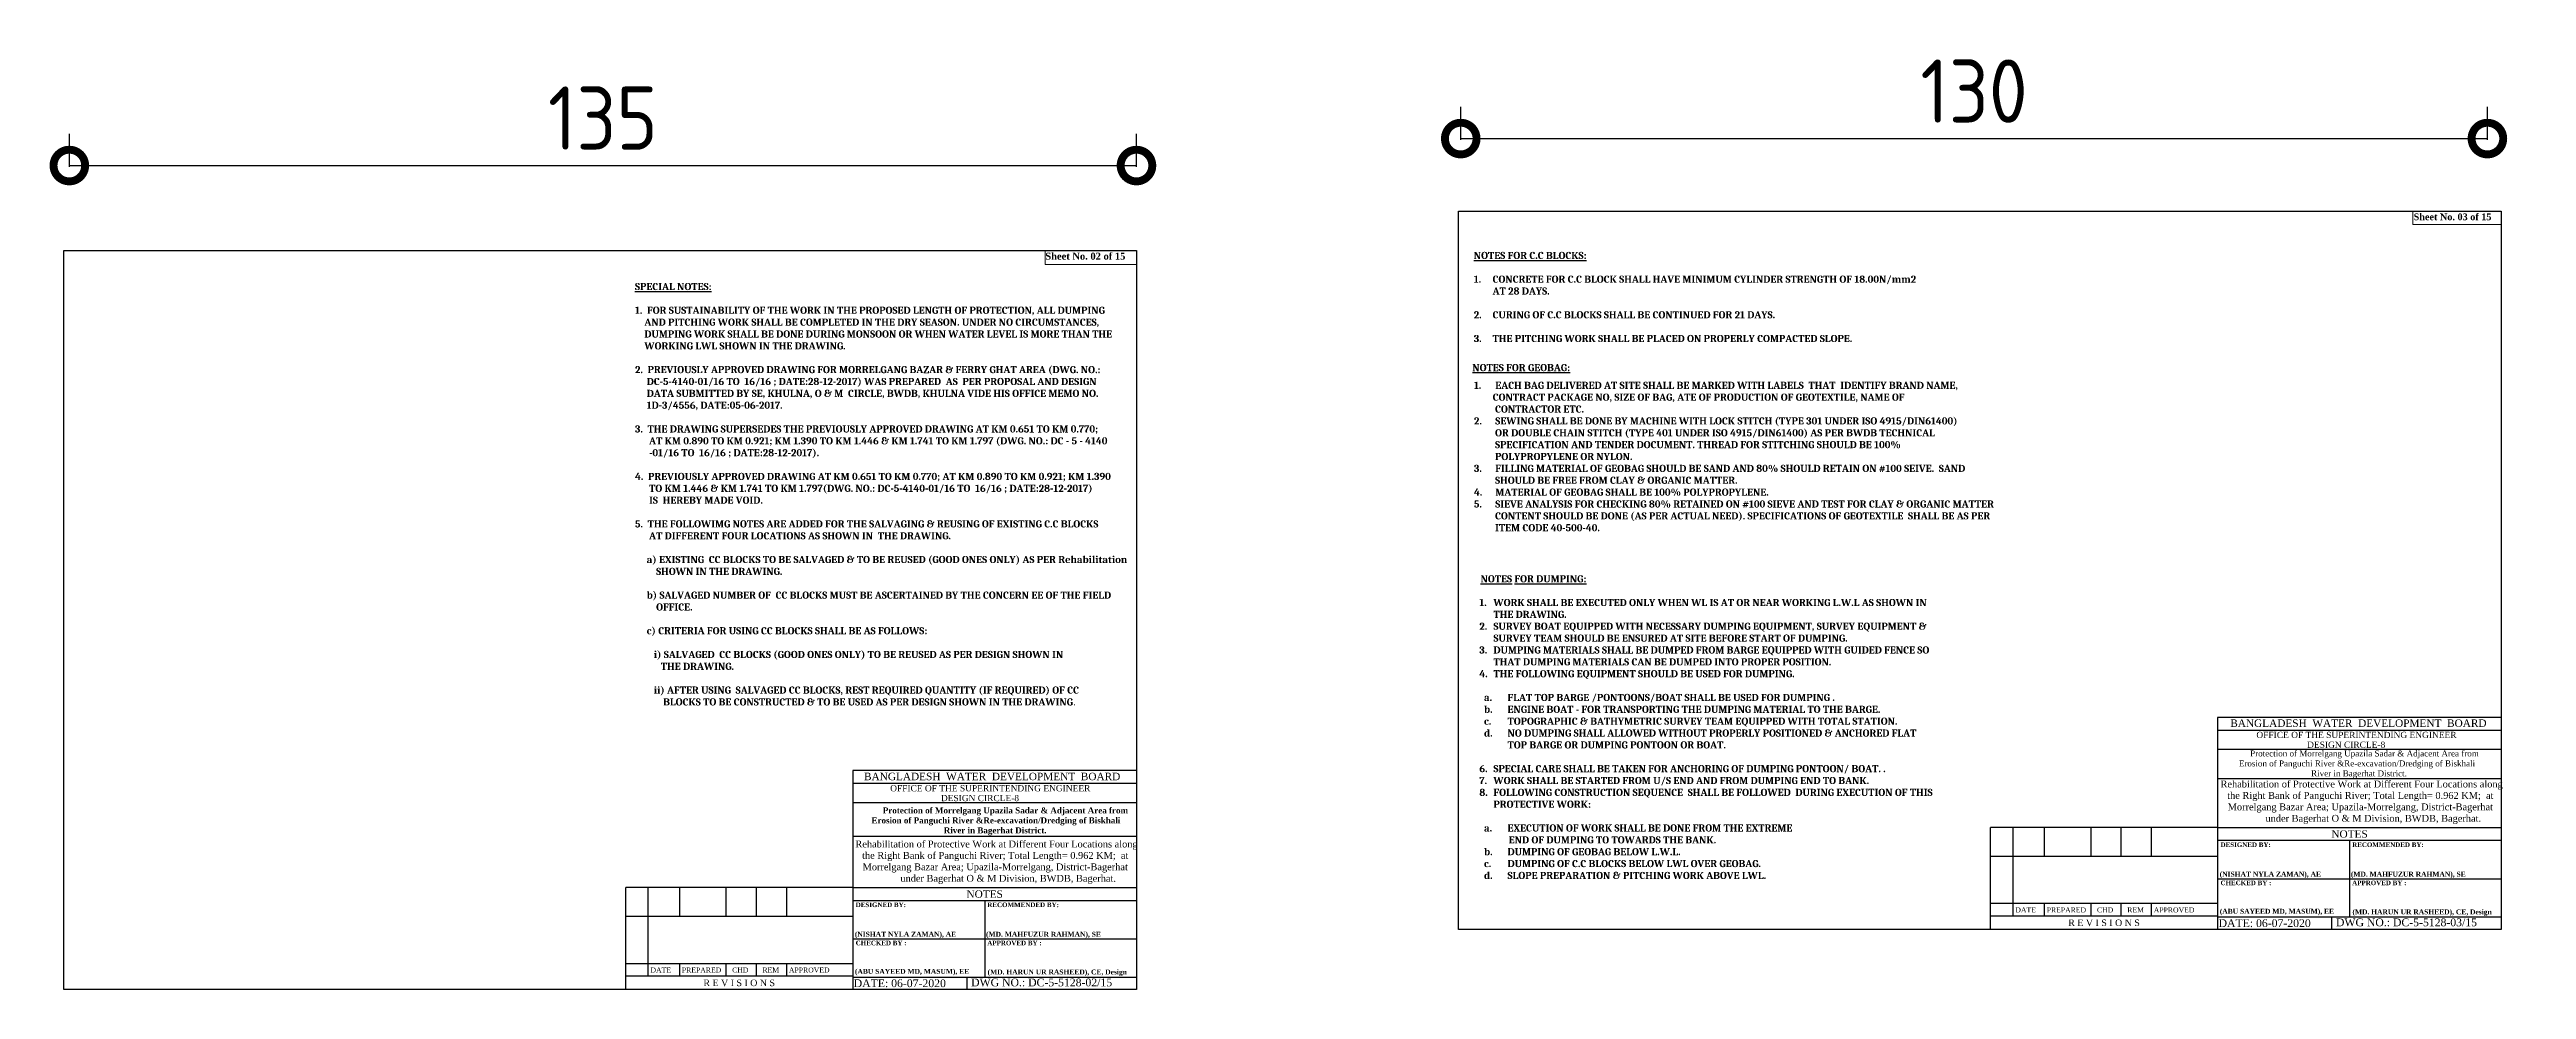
# Model space of a CAD drawing. Header units: metres. Extents: x -1354 to 3686, y -9962 to -7697.
# Drawn here: x 1301.8 to 1615, y -7815.4 to -7696.6 of the extents above; entities that cross this region are included whole.
import ezdxf
from ezdxf.enums import TextEntityAlignment as Align

# ---------------------------------------------------------------- set-up
doc = ezdxf.new("R2010")
doc.units = ezdxf.units.M
doc.linetypes.add('ACAD_ISO02W100', pattern=[15, 12, -3])
doc.layers.add('COLM', color=1, linetype='Continuous', lineweight=60)
doc.layers.add('LINE', color=7, linetype='Continuous')
doc.styles.add('Arial-20', font='arial.ttf', dxfattribs={"height": 0.032})
doc.styles.add('BIG', font='ROMANT.SHX')
doc.styles.add('dim', font='isocp.shx')
doc.styles.add('Kazi_T_H', font='timesbd.ttf')
doc.styles.add('liza', font='times.ttf', dxfattribs={"height": 2})
doc.styles.get("Standard").update_dxf_attribs({"font": 'times.ttf'})
doc.dimstyles.new('STANDARD$0', dxfattribs={"dimscale": 0, "dimtxt": 8, "dimasz": 8, "dimexe": 4, "dimexo": 0, "dimgap": 2, "dimtad": 1, "dimdec": 0, "dimzin": 0, "dimdsep": 46, "dimtxsty": 'dim', "dimblk": 'DOTSMALL', "dimcen": 1, "dimclrd": 6, "dimclre": 6, "dimclrt": 256, "dimadec": 0, "dimazin": 0, "dimtfac": 1, "dimtdec": 0, "dimtix": 1, "dimtofl": 0, "dimtmove": 1, "dimatfit": 3, "dimldrblk": 'DOTSMALL', "dimfxl": 6, "dimtolj": 1, "dimtzin": 0, "dimarcsym": 0})

# ---------------------------------------------------------------- blocks, each defined once
blk = doc.blocks.new('_DOTSMALL')
at = {"color": 0, "linetype": 'ByBlock'}
blk.add_lwpolyline([(-0.0625, 0, 0.5, 0.5, 1), (0.0625, 0, 0.5, 0.5, 1)], format="xyseb", close=True, dxfattribs=at)
blk = doc.blocks.new('*D1136')
at = {"color": 6, "lineweight": -2, "ltscale": 0.5}
for p, q in [((1304.3, -7711.44), (1304.3, -7707.29)), ((1439.26, -7711.44), (1439.26, -7707.29)), ((1304.3, -7711.29), (1439.26, -7711.29))]:
    blk.add_line(p, q, dxfattribs=at)
at = {"layer": 'Defpoints', "color": 0, "linetype": 'Continuous', "lineweight": -3, "ltscale": 0.5}
for p in [(1439.26, -7711.29), (1304.3, -7720.95), (1439.26, -7721.52)]:
    blk.add_point(p, dxfattribs=at)
at = {"color": 6, "linetype": 'Continuous', "lineweight": -2, "ltscale": 0.5, "xscale": 8, "yscale": 8, "zscale": 8, "rotation": 180}
blk.add_blockref('_DOTSMALL', (1304.3, -7711.29), dxfattribs=at)
at = {"color": 6, "linetype": 'Continuous', "lineweight": -2, "ltscale": 0.5, "xscale": 8, "yscale": 8, "zscale": 8}
blk.add_blockref('_DOTSMALL', (1439.26, -7711.29), dxfattribs=at)
at = {"linetype": 'Continuous', "lineweight": -3, "ltscale": 0.5, "insert": (1371.78, -7705.29), "char_height": 8, "attachment_point": 5, "style": 'dim'}
blk.add_mtext('\\A1;135', dxfattribs=at)
blk = doc.blocks.new('*D1137')
at = {"color": 6, "lineweight": -2, "ltscale": 0.5}
for p, q in [((1480.27, -7708.03), (1480.27, -7703.88)), ((1610.11, -7708.03), (1610.11, -7703.88)), ((1480.27, -7707.88), (1610.11, -7707.88))]:
    blk.add_line(p, q, dxfattribs=at)
at = {"layer": 'Defpoints', "color": 0, "linetype": 'Continuous', "lineweight": -3, "ltscale": 0.5}
for p in [(1610.11, -7707.88), (1480.27, -7716.4), (1610.11, -7716.97)]:
    blk.add_point(p, dxfattribs=at)
at = {"color": 6, "linetype": 'Continuous', "lineweight": -2, "ltscale": 0.5, "xscale": 8, "yscale": 8, "zscale": 8, "rotation": 180}
blk.add_blockref('_DOTSMALL', (1480.27, -7707.88), dxfattribs=at)
at = {"color": 6, "linetype": 'Continuous', "lineweight": -2, "ltscale": 0.5, "xscale": 8, "yscale": 8, "zscale": 8}
blk.add_blockref('_DOTSMALL', (1610.11, -7707.88), dxfattribs=at)
at = {"linetype": 'Continuous', "lineweight": -3, "ltscale": 0.5, "insert": (1545.19, -7701.88), "char_height": 8, "attachment_point": 5, "style": 'dim'}
blk.add_mtext('\\A1;130', dxfattribs=at)

msp = doc.modelspace()

# ---------------------------------------------------------------- linework, layer by layer
at = {"layer": 'LINE', "color": 0, "linetype": 'ByBlock', "lineweight": -3, "ltscale": 0.5}
for p, q in [((1611.871636, -7781.04044), (1575.985626, -7781.04044)), ((1575.985626, -7781.04044), (1575.985626, -7807.840028)), ((1611.871636, -7782.683061), (1575.985626, -7782.683061)), ((1611.871636, -7785.089434), (1575.985626, -7785.089434)), ((1439.210172, -7787.779349), (1403.374819, -7787.779349)), ((1403.374819, -7787.779349), (1403.374819, -7815.436479)), ((1439.210172, -7789.42197), (1403.374819, -7789.42197)), ((1611.871636, -7788.798013), (1575.985626, -7788.798013)), ((1439.210172, -7791.828343), (1403.374819, -7791.828343)), ((1439.260829, -7796.121907), (1403.374819, -7796.121907)), ((1575.985626, -7794.974509), (1547.274119, -7794.974509)), ((1547.274119, -7807.840028), (1547.274119, -7794.974509)), ((1550.093017, -7794.974509), (1550.093017, -7806.181347)), ((1554.0601, -7794.974509), (1554.0601, -7798.639076)), ((1559.938534, -7794.974509), (1559.938534, -7798.639076)), ((1563.76811, -7794.974509), (1563.76811, -7798.639076)), ((1567.597686, -7794.974509), (1567.597686, -7798.639076)), ((1611.871636, -7794.997125), (1575.985626, -7794.997125)), ((1611.871636, -7796.623792), (1575.985626, -7796.623792)), ((1592.71466, -7806.268621), (1592.71466, -7796.623792)), ((1575.985626, -7798.639076), (1547.274119, -7798.639076)), ((1403.374819, -7802.570959), (1374.663311, -7802.570959)), ((1374.663311, -7815.436479), (1374.663311, -7802.570959)), ((1377.482209, -7802.570959), (1377.482209, -7813.777798)), ((1381.449293, -7802.570959), (1381.449293, -7806.235527)), ((1387.327726, -7802.570959), (1387.327726, -7806.235527)), ((1391.157302, -7802.570959), (1391.157302, -7806.235527)), ((1394.986878, -7802.570959), (1394.986878, -7806.235527)), ((1439.311486, -7802.593575), (1403.374819, -7802.593575)), ((1575.985626, -7801.446206), (1611.871636, -7801.446206)), ((1403.374819, -7806.235527), (1374.663311, -7806.235527)), ((1439.311486, -7804.220242), (1403.374819, -7804.220242)), ((1420.103853, -7813.865072), (1420.103853, -7804.220242)), ((1575.985626, -7804.587982), (1547.274119, -7804.587982)), ((1575.985626, -7806.181347), (1547.274119, -7806.181347)), ((1554.0601, -7804.587982), (1554.0601, -7806.181347)), ((1559.938534, -7804.587982), (1559.938534, -7806.181347)), ((1563.76811, -7804.587982), (1563.76811, -7806.181347)), ((1567.597686, -7804.587982), (1567.597686, -7806.181347)), ((1403.374819, -7809.042657), (1439.311486, -7809.042657)), ((1575.985626, -7806.268621), (1611.871636, -7806.268621)), ((1590.448921, -7807.840028), (1590.448921, -7806.268621)), ((1403.374819, -7812.184433), (1374.663311, -7812.184433)), ((1381.449293, -7812.184433), (1381.449293, -7813.777798)), ((1387.327726, -7812.184433), (1387.327726, -7813.777798)), ((1391.157302, -7812.184433), (1391.157302, -7813.777798)), ((1394.986878, -7812.184433), (1394.986878, -7813.777798)), ((1403.374819, -7813.777798), (1374.663311, -7813.777798)), ((1403.374819, -7813.865072), (1439.311486, -7813.865072)), ((1417.838114, -7815.436479), (1417.838114, -7813.865072))]:
    msp.add_line(p, q, dxfattribs=at)
for points in [[(1480.002927, -7717.034233), (1611.871636, -7717.034233), (1611.871636, -7807.840028), (1480.002927, -7807.840028)], [(1303.593433, -7722.014879), (1439.260829, -7722.014879), (1439.260829, -7815.436479), (1303.593433, -7815.436479)]]:
    msp.add_lwpolyline(points, close=True, dxfattribs=at)
at = {"layer": 'LINE', "color": 7, "lineweight": 13, "ltscale": 0.5}
for points in [[(1611.871636, -7717.034233), (1600.662258, -7717.034233), (1600.662258, -7718.759174), (1611.871636, -7718.759174)], [(1439.260829, -7722.014879), (1427.728546, -7722.014879), (1427.728546, -7723.789509), (1439.260829, -7723.789509)]]:
    msp.add_lwpolyline(points, close=True, dxfattribs=at)

# ---------------------------------------------------------------- texts
at = {"color": 0, "linetype": 'Continuous', "lineweight": -3, "insert": (1481.919724, -7722.200387), "char_height": 0.594, "width": 306.46268268, "attachment_point": 1, "style": 'liza'}
msp.add_mtext('{\\fCambria|b1|i0|c0|p18;\\H1.515x;\\LNOTES FOR C.C BLOCKS:\\P\\l\\P1.^ICONCRETE FOR C.C BLOCK SHALL HAVE MINIMUM CYLINDER STRENGTH OF 18.00N/mm2 \\P        AT 28 DAYS. \\P\\P2.^ICURING OF C.C BLOCKS SHALL BE CONTINUED FOR 21 DAYS.\\P\\P3.^ITHE PITCHING WORK SHALL BE PLACED ON PROPERLY COMPACTED SLOPE.\\P           }', dxfattribs=at)
at = {"color": 1, "insert": (1375.837922, -7726.131111), "char_height": 0.9, "width": 63.83569, "attachment_point": 1, "style": 'Arial-20'}
msp.add_mtext('{\\fCambria|b1|i0|c0|p18;\\L\\C256;SPECIAL NOTES:\\P\\l\\P1.  FOR SUSTAINABILITY OF THE WORK IN THE PROPOSED LENGTH OF PROTECTION, ALL DUMPING \\P    AND PITCHING WORK SHALL BE COMPLETED IN THE DRY SEASON. UNDER NO CIRCUMSTANCES, \\P    DUMPING WORK SHALL BE DONE DURING MONSOON OR WHEN WATER LEVEL IS MORE THAN THE \\P    WORKING LWL SHOWN IN THE DRAWING.\\P\\P2.  PREVIOUSLY APPROVED DRAWING FOR MORRELGANG BAZAR & FERRY GHAT AREA (DWG. NO.:  \\P     DC-5-4140-01/16 TO  16/16 ; DATE:28-12-2017) WAS PREPARED  AS  PER PROPOSAL AND DESIGN  \\P     DATA SUBMITTED BY SE, KHULNA, O & M  CIRCLE, BWDB, KHULNA VIDE HIS OFFICE MEMO NO. \\P     1D-3/4556, DATE:05-06-2017.\\P\\P3.  THE DRAWING SUPERSEDES THE PREVIOUSLY APPROVED DRAWING AT KM 0.651 TO KM 0.770;\\P      AT KM 0.890 TO KM 0.921; KM 1.390 TO KM 1.446 & KM 1.741 TO KM 1.797 (DWG. NO.: DC - 5 - 4140  \\P      -01/16 TO  16/16 ; DATE:28-12-2017).\\P\\P4.  PREVIOUSLY APPROVED DRAWING AT KM 0.651 TO KM 0.770; AT KM 0.890 TO KM 0.921; KM 1.390    \\P      TO KM 1.446 & KM 1.741 TO KM 1.797(DWG. NO.: DC-5-4140-01/16 TO  16/16 ; DATE:28-12-2017)   \\P      IS  HEREBY MADE VOID.\\P\\P\\C1;5.  THE FOLLOWIMG NOTES ARE ADDED FOR THE SALVAGING & REUSING OF EXISTING C.C BLOCKS  \\P      AT DIFFERENT FOUR LOCATIONS AS SHOWN IN  THE DRAWING.\\P\\P     a) EXISTING  CC BLOCKS TO BE SALVAGED & TO BE REUSED (GOOD ONES ONLY) AS PER Rehabilitation\\P         SHOWN IN THE DRAWING.\\P\\P     b) SALVAGED NUMBER OF  CC BLOCKS MUST BE ASCERTAINED BY THE CONCERN EE OF THE FIELD \\P         OFFICE.\\P\\P     c) CRITERIA FOR USING CC BLOCKS SHALL BE AS FOLLOWS:\\P         \\P        i) SALVAGED  CC BLOCKS (GOOD ONES ONLY) TO BE REUSED AS PER DESIGN SHOWN IN \\P           THE DRAWING.\\P\\P        ii) AFTER USING  SALVAGED CC BLOCKS, REST REQUIRED QUANTITY (IF REQUIRED) OF CC\\P            BLOCKS TO BE CONSTRUCTED & TO BE USED AS PER DESIGN SHOWN IN THE DRAWING}.', dxfattribs=at)
at = {"color": 1, "linetype": 'ACAD_ISO02W100', "insert": (1481.737434, -7736.380757), "char_height": 0.9, "width": 14.16491855, "attachment_point": 1}
msp.add_mtext('{\\fCambria|b1|i0|c0|p18;\\L\\C256;NOTES FOR GEOBAG:}', dxfattribs=at)
at = {"layer": 'COLM', "color": 1, "insert": (1481.938211, -7738.617196), "char_height": 0.9, "width": 157.7007908, "attachment_point": 1, "style": 'Arial-20'}
msp.add_mtext('\\pi-2.7,l2.7,t2.7;{\\fCambria|b1|i0|c0|p18;\\C0;1.^IEACH BAG DELIVERED AT SITE SHALL BE MARKED WITH LABELS  THAT  IDENTIFY BRAND NAME,\\P\\pi-1800,l1800,tz;        CONTRACT PACKAGE NO, SIZE OF BAG, ATE OF PRODUCTION OF GEOTEXTILE, NAME OF \\P         CONTRACTOR ETC. \\P\\pi-2.7,l2.7,t2.7;2.^ISEWING SHALL BE DONE BY MACHINE WITH LOCK STITCH (TYPE 301 UNDER ISO 4915/DIN61400) \\P\\pi-1800,l1800,tz;         OR DOUBLE CHAIN STITCH (TYPE 401 UNDER ISO 4915/DIN61400) AS PER BWDB TECHNICAL \\P         SPECIFICATION AND TENDER DOCUMENT. THREAD FOR STITCHING SHOULD BE 100%\\P         POLYPROPYLENE OR NYLON. \\P\\pi-2.7,l2.7,t2.7;3.^IFILLING MATERIAL OF GEOBAG SHOULD BE SAND AND 80% SHOULD RETAIN ON #100 SEIVE.  SAND \\P\\pi-1800,l1800,tz;         SHOULD BE FREE FROM CLAY & ORGANIC MATTER.\\P\\pi-2.7,l2.7,t2.7;4.^IMATERIAL OF GEOBAG SHALL BE 100% POLYPROPYLENE. \\P5.^ISIEVE ANALYSIS FOR CHECKING 80% RETAINED ON #100 SIEVE AND TEST FOR CLAY & ORGANIC MATTER \\P\\pi-1800,l1800,tz;         CONTENT SHOULD BE DONE (AS PER ACTUAL NEED). SPECIFICATIONS OF GEOTEXTILE  SHALL BE AS PER \\P         ITEM CODE 40-500-40.}', dxfattribs=at)
at = {"layer": 'LINE', "color": 0, "linetype": 'ByBlock', "lineweight": -3, "ltscale": 0.5}
for s, height, p in [('BANGLADESH  WATER  DEVELOPMENT  BOARD', 0.94442394, (1593.795735, -7782.247777)), ('OFFICE OF THE SUPERINTENDING ENGINEER', 0.78771047, (1593.552589, -7783.653653)), ('DESIGN CIRCLE-8', 0.78771047, (1592.253211, -7784.897903)), ('BANGLADESH  WATER  DEVELOPMENT  BOARD', 0.94442394, (1421.008644, -7788.986686)), ('OFFICE OF THE SUPERINTENDING ENGINEER', 0.78771047, (1420.765499, -7790.392562)), ('DESIGN CIRCLE-8', 0.78771047, (1419.46612, -7791.636812)), ('R E V I S I O N S', 0.82934042, (1561.629872, -7807.425358)), ('R E V I S I O N S', 0.82934042, (1389.019065, -7815.021808))]:
    msp.add_text(s, height=height, dxfattribs=at).set_placement(p, align=Align.CENTER)
at = {"layer": 'LINE', "color": 0, "linetype": 'ByBlock', "lineweight": -3, "ltscale": 0.5, "style": 'Kazi_T_H'}
for s, p in [('DESIGNED BY:', (1576.358615, -7797.433957)), ('RECOMMENDED BY:', (1593.004005, -7797.433957)), ('CHECKED BY :', (1576.358615, -7802.256372)), ('APPROVED BY :', (1593.004005, -7802.256372)), ('DESIGNED BY:', (1403.747808, -7805.030408)), ('RECOMMENDED BY:', (1420.393198, -7805.030408)), ('CHECKED BY :', (1403.747808, -7809.852823)), ('APPROVED BY :', (1420.393198, -7809.852823))]:
    msp.add_text(s, height=0.57868979, dxfattribs=at).set_placement(p)
at = {"layer": 'LINE', "lineweight": 50, "ltscale": 0.5}
for p in [(1592.67289, -7796.259238), (1420.062082, -7803.855688)]:
    msp.add_text('NOTES', height=0.9452526, dxfattribs=at).set_placement(p, align=Align.CENTER)
at = {"layer": 'LINE', "lineweight": 50, "ltscale": 0.5, "style": 'Kazi_T_H'}
for s, p in [('(NISHAT NYLA ZAMAN), AE', (1576.251953, -7801.172806)), ('(MD. MAHFUZUR RAHMAN), SE ', (1592.842873, -7801.176226)), ('(ABU SAYEED MD, MASUM), EE', (1576.266541, -7805.866069)), ('(MD. HARUN UR RASHEED), CE, Design ', (1593.045323, -7805.943494)), ('(NISHAT NYLA ZAMAN), AE', (1403.641146, -7808.769256)), ('(MD. MAHFUZUR RAHMAN), SE ', (1420.232065, -7808.772677)), ('(ABU SAYEED MD, MASUM), EE', (1403.655734, -7813.462519)), ('(MD. HARUN UR RASHEED), CE, Design ', (1420.434516, -7813.539945))]:
    msp.add_text(s, height=0.62150253, dxfattribs=at).set_placement(p)
at = {"layer": 'LINE', "color": 0, "linetype": 'ByBlock', "lineweight": -3, "ltscale": 0.5}
for s, height, p in [('DATE', 0.637346, (1550.41169, -7805.703338)), ('PREPARED', 0.637346, (1554.378773, -7805.703338)), ('CHD', 0.637346, (1560.735216, -7805.703338)), ('REM', 0.637346, (1564.564792, -7805.703338)), ('APPROVED', 0.637346, (1567.916359, -7805.703338)), ('DATE: 06-07-2020', 0.98212911, (1576.110484, -7807.548264)), ('DWG NO.: DC-5-5128-03/15', 0.98212911, (1590.955352, -7807.447176)), ('DATE', 0.637346, (1377.800882, -7813.299788)), ('PREPARED', 0.637346, (1381.767966, -7813.299788)), ('CHD', 0.637346, (1388.124409, -7813.299788)), ('REM', 0.637346, (1391.953985, -7813.299788)), ('APPROVED', 0.637346, (1395.305551, -7813.299788)), ('DATE: 06-07-2020', 0.98212911, (1403.499676, -7815.144715)), ('DWG NO.: DC-5-5128-02/15', 0.98212911, (1418.344544, -7815.043627))]:
    msp.add_text(s, height=height, dxfattribs=at).set_placement(p)
at = {"layer": 'LINE', "color": 7, "lineweight": 13, "ltscale": 0.5, "attachment_point": 1}
for s, insert, char_height, width in [('{\\fTimes New Roman|b1|i0|c0|p18;Sheet No. 03 of 15}', (1600.780439, -7717.345722), 0.85319244, 11.80539121), ('{\\fTimes New Roman|b1|i0|c0|p18;Sheet No. 02 of 15}', (1427.728546, -7722.30456), 0.87777, 12.06329023)]:
    msp.add_mtext(s, dxfattribs=dict(at, insert=insert, char_height=char_height, width=width))
at = {"layer": 'LINE', "color": 0, "insert": (1482.183318, -7763.075567), "char_height": 0.594, "attachment_point": 1, "style": 'BIG'}
msp.add_mtext_dynamic_manual_height_columns('\\pi-1.782,l2.376,t2.376;{\\fCambria|b1|i0|c0|p18;\\H1.515x;\\LN\\H0.9999x;OTE\\C256;S FOR DUMPING:\\l\\P\\pi0,l0,tz;\\P\\pi-1.783,l2.221,t2.221,38.02;1.^IWORK SHALL BE EXECUTED ONLY WHEN WL IS AT OR NEAR WORKING L.W.L AS SHOWN IN THE DRAWING. \\P2.^ISURVEY BOAT EQUIPPED WITH NECESSARY DUMPING EQUIPMENT, SURVEY EQUIPMENT & SURVEY TEAM SHOULD BE ENSURED AT SITE BEFORE START OF DUMPING.\\P\\A1;3.^IDUMPING MATERIALS SHALL BE DUMPED FROM BARGE EQUIPPED WITH GUIDED FENCE SO THAT DUMPING MATERIALS CAN BE DUMPED INTO PROPER POSITION.\\A0;\\P4.^ITHE FOLLOWING EQUIPMENT SHOULD BE USED FOR DUMPING.\\P\\pi-1.782,l2.376,t2.376;\\P\\pi-2.97,l4.003,t4.003;a.^IFLAT TOP BARGE /PONTOONS/BOAT SHALL BE USED FOR DUMPING .\\Pb.^IENGINE BOAT - FOR TRANSPORTING THE DUMPING MATERIAL TO THE BARGE.\\Pc.^ITOPOGRAPHIC & BATHYMETRIC SURVEY TEAM EQUIPPED WITH TOTAL STATION.\\P\\A1;d.^INO DUMPING SHALL ALLOWED WITHOUT PROPERLY POSITIONED & ANCHORED FLAT TOP BARGE OR DUMPING PONTOON OR BOAT.\\P\\pi-1.782,l2.376,t2.376;\\A0;\\P\\pi-1.783,l2.221,t2.221,38.02;6.^ISPECIAL CARE SHALL BE TAKEN FOR ANCHORING OF DUMPING PONTOON/ BOAT. .\\P7.^IWORK SHALL BE STARTED FROM U/S END \\A1;AND FROM DUMPING END TO BANK.\\A0;\\P8.^IFOLLOWING CONSTRUCTION SEQUENCE  SHALL BE FOLLOWED  DURING EXECUTION OF THIS PROTECTIVE WORK:\\P\\pi-1.782,l2.376,t2.376;\\P\\pi-2.97,l4.003,t4.003;\\A1;a.^IEXECUTION OF WORK SHALL BE DONE FROM THE EXTREME\\P\\pi-1.782,l2.376,t2.376;            END OF DUMPING TO TOWARDS THE BANK.\\P\\pi-2.97,l4.003,t4.003;b.^IDUMPING OF GEOBAG BELOW L.W.L.\\Pc.^IDUMPING OF C.C BLOCKS BELOW LWL OVER GEOBAG.   \\Pd.^ISLOPE PREPARATION & PITCHING WORK ABOVE LWL. \\P\\pi-1.782,l2.376,t2.376;\\H0.66x; }', width=50.815817, gutter_width=2.5, heights=[0], dxfattribs=at).dxf.set("width", 58.19008868)
at = {"layer": 'LINE', "color": 0, "linetype": 'ByBlock', "lineweight": -3, "ltscale": 0.5}
for s, insert, char_height, width, attachment_point in [('                  {\\C7;Protection of Morrelgang Upazila Sadar & Adjacent Area from \\P             Erosion of Panguchi River &Re-excavation/Dredging of Biskhali\\P                                             River in Bagerhat District.}', (1574.961401, -7785.227521), 0.75620205, 38.89424081, 1), ('         Rehabilitation of Protective Work at Different Four Locations along   \\P        the Right Bank of Panguchi River; Total Length= 0.962 KM;  at \\P        Morrelgang Bazar Area; Upazila-Morrelgang, District-Bagerhat    \\P                  under Bagerhat O & M Division, BWDB, Bagerhat.', (1592.732793, -7789.035756), 0.86648152, 39.37797947, 2), ('                  {\\fTimes New Roman|b1|i0|c0|p18;\\C7;Protection of Morrelgang Upazila Sadar & Adjacent Area from \\P             Erosion of Panguchi River &Re-excavation/Dredging of Biskhali\\P                                             River in Bagerhat District.}', (1402.034799, -7792.426722), 0.756202052, 38.89424081, 1), ('         Rehabilitation of Protective Work at Different Four Locations along   \\P        the Right Bank of Panguchi River; Total Length= 0.962 KM;  at \\P        Morrelgang Bazar Area; Upazila-Morrelgang, District-Bagerhat    \\P                  under Bagerhat O & M Division, BWDB, Bagerhat.', (1420.087491, -7796.619809), 0.86648152, 39.37797947, 2)]:
    msp.add_mtext(s, dxfattribs=dict(at, insert=insert, char_height=char_height, width=width, attachment_point=attachment_point))

# ---------------------------------------------------------------- dimensions: what is measured, and where the dimension line sits
at = {"color": 0, "linetype": 'Continuous', "lineweight": -3, "ltscale": 0.5}
for base, p1, p2, picture, middle in [((1610.106504, -7707.875814), (1480.26537, -7716.40448), (1610.106504, -7716.973057), '*D1137', (1545.185937, -7701.875814)), ((1439.262958, -7711.28728), (1304.296523, -7720.953075), (1439.262958, -7721.521653), '*D1136', (1371.77974, -7705.28728))]:
    dim = msp.add_linear_dim(base=base, p1=p1, p2=p2, dimstyle='STANDARD$0', override={"dimscale": 1, "dimfxl": 0.15, "dimfxlon": 1}, dxfattribs=at)
    dim.commit()
    dim.dimension.update_dxf_attribs({"geometry": picture, "text_midpoint": middle})

doc.saveas('drawing.dxf')
